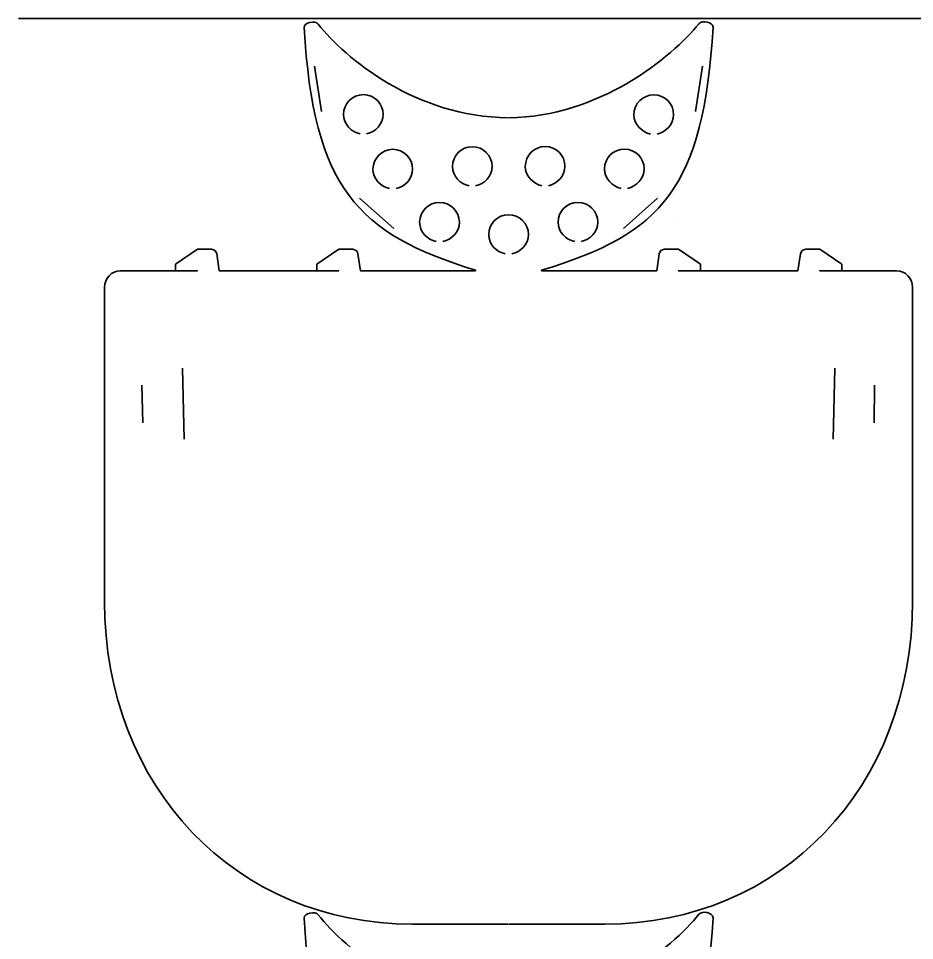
# Model space of a CAD drawing. Header units: inches. Extents: x 2019 to 3086, y -2762 to -1970.
# Drawn here: x 2019.5 to 2358.1, y -2351.5 to -2003.1 of the extents above; entities that cross this region are included whole.
import ezdxf

# ---------------------------------------------------------------- set-up
doc = ezdxf.new("R2010")
doc.units = ezdxf.units.IN
doc.header["$MEASUREMENT"] = 0
doc.layers.add('Layer 1', color=7, linetype='Continuous')

msp = doc.modelspace()

# ---------------------------------------------------------------- linework, layer by layer
at = {"layer": 'Layer 1', "color": 240, "lineweight": 35, "true_color": 0xed1c24}
msp.add_lwpolyline([(2019.47, -2003.07), (3086.27, -2003.07)], dxfattribs=at)
at = {"layer": 'Layer 1', "color": 179, "lineweight": 35, "true_color": 0x231f20}
for points in [[(2133.99, -2038.22), (2131.38, -2021.16)], [(2275.41, -2038.22), (2278.02, -2021.16)], [(2161.32, -2082.47), (2148.4, -2071.01)], [(2248.09, -2082.47), (2261, -2071.01)], [(2268.76, -2079.33), (2268.76, -2079.33)], [(2192.2, -2098.16), (2192.2, -2098.16)], [(2081.41, -2135.25), (2082.07, -2162.01)], [(2327.99, -2135.23), (2327.34, -2162)], [(2066.12, -2141.63), (2066.5, -2155.89)], [(2342.94, -2141.65), (2342.9, -2155.87)]]:
    msp.add_lwpolyline(points, dxfattribs=at)
for points, knots in [([(2204.84, -2345.34), (2204.84, -2345.34), (2240.99, -2345.34), (2240.99, -2345.34), (2307.79, -2345.34), (2357.4, -2293.48), (2357.4, -2223.34), (2357.4, -2223.34), (2357.4, -2104.77), (2357.4, -2104.77), (2357.4, -2101.26), (2354.7, -2098.42), (2351.36, -2098.42), (2351.36, -2098.42), (2322.3, -2098.42), (2322.3, -2098.42), (2322.3, -2098.42), (2322.3, -2098.41), (2322.3, -2098.41), (2322.3, -2098.41), (2330.61, -2098.41), (2330.61, -2098.41), (2330.61, -2098.41), (2330.61, -2095.94), (2330.61, -2095.94), (2330.61, -2095.94), (2322.3, -2090.32), (2322.3, -2090.32), (2322.3, -2090.32), (2316.99, -2090.32), (2316.99, -2090.32), (2316, -2090.32), (2315.15, -2091.05), (2315.01, -2092.03), (2315.01, -2092.03), (2314.08, -2098.41), (2314.08, -2098.41), (2314.08, -2098.41), (2314.08, -2098.42), (2314.08, -2098.42), (2314.08, -2098.42), (2268.91, -2098.42), (2268.91, -2098.42), (2268.91, -2098.42), (2268.91, -2098.41), (2268.91, -2098.41), (2268.91, -2098.41), (2277.22, -2098.41), (2277.22, -2098.41), (2277.22, -2098.41), (2277.22, -2095.94), (2277.22, -2095.94), (2277.22, -2095.94), (2268.91, -2090.32), (2268.91, -2090.32), (2268.91, -2090.32), (2263.61, -2090.32), (2263.61, -2090.32), (2262.61, -2090.32), (2261.77, -2091.05), (2261.63, -2092.03), (2261.63, -2092.03), (2260.69, -2098.41), (2260.69, -2098.41), (2260.69, -2098.41), (2260.69, -2098.42), (2260.69, -2098.42), (2260.69, -2098.42), (2217.2, -2098.42), (2217.2, -2098.42), (2217.2, -2098.42), (2217.2, -2098.16), (2217.2, -2098.16), (2262.79, -2084.66), (2278.49, -2066.83), (2281.97, -2006.33), (2281.99, -2004.43), (2277.82, -2003.57), (2276.64, -2005.06), (2266.61, -2017.67), (2238.54, -2040.48), (2204.8, -2040.57)], [0, 0, 0, 0, 1, 1, 1, 2, 2, 2, 3, 3, 3, 4, 4, 4, 5, 5, 5, 6, 6, 6, 7, 7, 7, 8, 8, 8, 9, 9, 9, 10, 10, 10, 11, 11, 11, 12, 12, 12, 13, 13, 13, 14, 14, 14, 15, 15, 15, 16, 16, 16, 17, 17, 17, 18, 18, 18, 19, 19, 19, 20, 20, 20, 21, 21, 21, 22, 22, 22, 23, 23, 23, 24, 24, 24, 25, 25, 25, 26, 26, 26, 27, 27, 27, 27]), ([(2204.5, -2040.57), (2169.88, -2040.48), (2142.65, -2017.96), (2132.79, -2005.22), (2131.61, -2003.71), (2127.33, -2004.56), (2127.44, -2006.48), (2130.92, -2066.98), (2147.61, -2084.66), (2192.2, -2098.16), (2192.2, -2098.16), (2192.2, -2098.42), (2192.2, -2098.42), (2192.2, -2098.42), (2148.72, -2098.42), (2148.72, -2098.42), (2148.72, -2098.42), (2148.72, -2098.41), (2148.72, -2098.41), (2148.72, -2098.41), (2147.78, -2092.03), (2147.78, -2092.03), (2147.64, -2091.05), (2146.79, -2090.32), (2145.8, -2090.32), (2145.8, -2090.32), (2140.5, -2090.32), (2140.5, -2090.32), (2140.5, -2090.32), (2132.18, -2095.94), (2132.18, -2095.94), (2132.18, -2095.94), (2132.18, -2098.41), (2132.18, -2098.41), (2132.18, -2098.41), (2140.5, -2098.41), (2140.5, -2098.41), (2140.5, -2098.41), (2140.5, -2098.42), (2140.5, -2098.42), (2140.5, -2098.42), (2095.33, -2098.42), (2095.33, -2098.42), (2095.33, -2098.42), (2095.33, -2098.41), (2095.33, -2098.41), (2095.33, -2098.41), (2094.4, -2092.03), (2094.4, -2092.03), (2094.25, -2091.05), (2093.41, -2090.32), (2092.42, -2090.32), (2092.42, -2090.32), (2087.11, -2090.32), (2087.11, -2090.32), (2087.11, -2090.32), (2078.8, -2095.94), (2078.8, -2095.94), (2078.8, -2095.94), (2078.8, -2098.41), (2078.8, -2098.41), (2078.8, -2098.41), (2087.11, -2098.41), (2087.11, -2098.41), (2087.11, -2098.41), (2087.11, -2098.42), (2087.11, -2098.42), (2087.11, -2098.42), (2058.05, -2098.42), (2058.05, -2098.42), (2054.71, -2098.42), (2052, -2101.26), (2052, -2104.77), (2052, -2104.77), (2052, -2223.34), (2052, -2223.34), (2052, -2293.48), (2101.62, -2345.34), (2168.42, -2345.34), (2168.42, -2345.34), (2204.54, -2345.34), (2204.54, -2345.34)], [0, 0, 0, 0, 1, 1, 1, 2, 2, 2, 3, 3, 3, 4, 4, 4, 5, 5, 5, 6, 6, 6, 7, 7, 7, 8, 8, 8, 9, 9, 9, 10, 10, 10, 11, 11, 11, 12, 12, 12, 13, 13, 13, 14, 14, 14, 15, 15, 15, 16, 16, 16, 17, 17, 17, 18, 18, 18, 19, 19, 19, 20, 20, 20, 21, 21, 21, 22, 22, 22, 23, 23, 23, 24, 24, 24, 25, 25, 25, 26, 26, 26, 27, 27, 27, 27]), ([(2151.05, -2046.7), (2154.44, -2045.97), (2157.32, -2042.97), (2157.32, -2039.37), (2157.32, -2035.23), (2153.97, -2031.87), (2149.82, -2031.87), (2145.68, -2031.87), (2142.32, -2035.23), (2142.32, -2039.37), (2142.32, -2042.97), (2145.21, -2045.97), (2148.59, -2046.7)], [0, 0, 0, 0, 1, 1, 1, 2, 2, 2, 3, 3, 3, 4, 4, 4, 4]), ([(2260.81, -2046.77), (2264.19, -2046.04), (2267.08, -2043.03), (2267.08, -2039.44), (2267.08, -2035.29), (2263.72, -2031.94), (2259.58, -2031.94), (2255.44, -2031.94), (2252.08, -2035.29), (2252.08, -2039.44), (2252.08, -2043.03), (2254.97, -2046.04), (2258.35, -2046.77)], [0, 0, 0, 0, 1, 1, 1, 2, 2, 2, 3, 3, 3, 4, 4, 4, 4]), ([(2192.22, -2066.36), (2195.61, -2065.64), (2198.49, -2062.63), (2198.49, -2059.03), (2198.49, -2054.89), (2195.14, -2051.53), (2190.99, -2051.53), (2186.85, -2051.53), (2183.49, -2054.89), (2183.49, -2059.03), (2183.49, -2062.63), (2186.38, -2065.64), (2189.77, -2066.36)], [0, 0, 0, 0, 1, 1, 1, 2, 2, 2, 3, 3, 3, 4, 4, 4, 4]), ([(2219.75, -2066.29), (2223.13, -2065.57), (2226.02, -2062.56), (2226.02, -2058.96), (2226.02, -2054.82), (2222.66, -2051.46), (2218.52, -2051.46), (2214.38, -2051.46), (2211.02, -2054.82), (2211.02, -2058.96), (2211.02, -2062.56), (2213.91, -2065.57), (2217.29, -2066.29)], [0, 0, 0, 0, 1, 1, 1, 2, 2, 2, 3, 3, 3, 4, 4, 4, 4]), ([(2162.18, -2067.36), (2165.56, -2066.64), (2168.45, -2063.63), (2168.45, -2060.03), (2168.45, -2055.89), (2165.09, -2052.53), (2160.95, -2052.53), (2156.81, -2052.53), (2153.45, -2055.89), (2153.45, -2060.03), (2153.45, -2063.63), (2156.34, -2066.64), (2159.72, -2067.36)], [0, 0, 0, 0, 1, 1, 1, 2, 2, 2, 3, 3, 3, 4, 4, 4, 4]), ([(2249.68, -2067.29), (2253.07, -2066.57), (2255.96, -2063.56), (2255.96, -2059.96), (2255.96, -2055.82), (2252.6, -2052.46), (2248.46, -2052.46), (2244.31, -2052.46), (2240.96, -2055.82), (2240.96, -2059.96), (2240.96, -2063.56), (2243.84, -2066.57), (2247.23, -2067.29)], [0, 0, 0, 0, 1, 1, 1, 2, 2, 2, 3, 3, 3, 4, 4, 4, 4]), ([(2179.82, -2087.42), (2183.21, -2086.7), (2186.1, -2083.69), (2186.1, -2080.09), (2186.1, -2075.95), (2182.74, -2072.59), (2178.6, -2072.59), (2174.45, -2072.59), (2171.1, -2075.95), (2171.1, -2080.09), (2171.1, -2083.69), (2173.98, -2086.7), (2177.37, -2087.42)], [0, 0, 0, 0, 1, 1, 1, 2, 2, 2, 3, 3, 3, 4, 4, 4, 4]), ([(2232.15, -2087.42), (2235.53, -2086.7), (2238.42, -2083.69), (2238.42, -2080.09), (2238.42, -2075.95), (2235.06, -2072.59), (2230.92, -2072.59), (2226.78, -2072.59), (2223.42, -2075.95), (2223.42, -2080.09), (2223.42, -2083.69), (2226.31, -2086.7), (2229.69, -2087.42)], [0, 0, 0, 0, 1, 1, 1, 2, 2, 2, 3, 3, 3, 4, 4, 4, 4]), ([(2205.93, -2092.08), (2209.31, -2091.35), (2212.2, -2088.35), (2212.2, -2084.75), (2212.2, -2080.61), (2208.85, -2077.25), (2204.7, -2077.25), (2200.56, -2077.25), (2197.2, -2080.61), (2197.2, -2084.75), (2197.2, -2088.35), (2200.09, -2091.35), (2203.47, -2092.08)], [0, 0, 0, 0, 1, 1, 1, 2, 2, 2, 3, 3, 3, 4, 4, 4, 4]), ([(2204.5, -2377.12), (2169.88, -2377.03), (2142.65, -2354.5), (2132.79, -2341.77), (2131.61, -2340.25), (2127.33, -2341.11), (2127.44, -2343.02), (2130.92, -2403.52), (2147.61, -2421.21), (2192.2, -2434.7), (2192.2, -2434.7), (2192.2, -2434.96), (2192.2, -2434.96), (2192.2, -2434.96), (2148.72, -2434.96), (2148.72, -2434.96), (2148.72, -2434.96), (2148.72, -2434.96), (2148.72, -2434.96), (2148.72, -2434.96), (2147.78, -2428.58), (2147.78, -2428.58), (2147.64, -2427.6), (2146.79, -2426.87), (2145.8, -2426.87), (2145.8, -2426.87), (2140.5, -2426.87), (2140.5, -2426.87), (2140.5, -2426.87), (2132.18, -2432.49), (2132.18, -2432.49), (2132.18, -2432.49), (2132.18, -2434.96), (2132.18, -2434.96), (2132.18, -2434.96), (2140.5, -2434.96), (2140.5, -2434.96), (2140.5, -2434.96), (2140.5, -2434.96), (2140.5, -2434.96), (2140.5, -2434.96), (2095.33, -2434.96), (2095.33, -2434.96), (2095.33, -2434.96), (2095.33, -2434.96), (2095.33, -2434.96), (2095.33, -2434.96), (2094.4, -2428.58), (2094.4, -2428.58), (2094.25, -2427.6), (2093.41, -2426.87), (2092.42, -2426.87), (2092.42, -2426.87), (2087.11, -2426.87), (2087.11, -2426.87), (2087.11, -2426.87), (2078.8, -2432.49), (2078.8, -2432.49), (2078.8, -2432.49), (2078.8, -2434.96), (2078.8, -2434.96), (2078.8, -2434.96), (2087.11, -2434.96), (2087.11, -2434.96), (2087.11, -2434.96), (2087.11, -2434.96), (2087.11, -2434.96), (2087.11, -2434.96), (2058.05, -2434.96), (2058.05, -2434.96), (2054.71, -2434.96), (2052, -2437.8), (2052, -2441.31), (2052, -2441.31), (2052, -2559.89), (2052, -2559.89), (2052, -2630.03), (2101.62, -2681.89), (2168.42, -2681.89), (2168.42, -2681.89), (2204.54, -2681.89), (2204.54, -2681.89)], [0, 0, 0, 0, 1, 1, 1, 2, 2, 2, 3, 3, 3, 4, 4, 4, 5, 5, 5, 6, 6, 6, 7, 7, 7, 8, 8, 8, 9, 9, 9, 10, 10, 10, 11, 11, 11, 12, 12, 12, 13, 13, 13, 14, 14, 14, 15, 15, 15, 16, 16, 16, 17, 17, 17, 18, 18, 18, 19, 19, 19, 20, 20, 20, 21, 21, 21, 22, 22, 22, 23, 23, 23, 24, 24, 24, 25, 25, 25, 26, 26, 26, 27, 27, 27, 27]), ([(2204.84, -2681.89), (2204.84, -2681.89), (2240.99, -2681.89), (2240.99, -2681.89), (2307.79, -2681.89), (2357.4, -2630.03), (2357.4, -2559.89), (2357.4, -2559.89), (2357.4, -2441.31), (2357.4, -2441.31), (2357.4, -2437.8), (2354.7, -2434.96), (2351.36, -2434.96), (2351.36, -2434.96), (2322.3, -2434.96), (2322.3, -2434.96), (2322.3, -2434.96), (2322.3, -2434.96), (2322.3, -2434.96), (2322.3, -2434.96), (2330.61, -2434.96), (2330.61, -2434.96), (2330.61, -2434.96), (2330.61, -2432.49), (2330.61, -2432.49), (2330.61, -2432.49), (2322.3, -2426.87), (2322.3, -2426.87), (2322.3, -2426.87), (2316.99, -2426.87), (2316.99, -2426.87), (2316, -2426.87), (2315.15, -2427.6), (2315.01, -2428.58), (2315.01, -2428.58), (2314.08, -2434.96), (2314.08, -2434.96), (2314.08, -2434.96), (2314.08, -2434.96), (2314.08, -2434.96), (2314.08, -2434.96), (2268.91, -2434.96), (2268.91, -2434.96), (2268.91, -2434.96), (2268.91, -2434.96), (2268.91, -2434.96), (2268.91, -2434.96), (2277.22, -2434.96), (2277.22, -2434.96), (2277.22, -2434.96), (2277.22, -2432.49), (2277.22, -2432.49), (2277.22, -2432.49), (2268.91, -2426.87), (2268.91, -2426.87), (2268.91, -2426.87), (2263.61, -2426.87), (2263.61, -2426.87), (2262.61, -2426.87), (2261.77, -2427.6), (2261.63, -2428.58), (2261.63, -2428.58), (2260.69, -2434.96), (2260.69, -2434.96), (2260.69, -2434.96), (2260.69, -2434.96), (2260.69, -2434.96), (2260.69, -2434.96), (2217.2, -2434.96), (2217.2, -2434.96), (2217.2, -2434.96), (2217.2, -2434.7), (2217.2, -2434.7), (2262.79, -2421.21), (2278.49, -2403.38), (2281.97, -2342.88), (2281.99, -2340.97), (2277.82, -2340.11), (2276.64, -2341.6), (2266.61, -2354.21), (2238.54, -2377.03), (2204.8, -2377.12)], [0, 0, 0, 0, 1, 1, 1, 2, 2, 2, 3, 3, 3, 4, 4, 4, 5, 5, 5, 6, 6, 6, 7, 7, 7, 8, 8, 8, 9, 9, 9, 10, 10, 10, 11, 11, 11, 12, 12, 12, 13, 13, 13, 14, 14, 14, 15, 15, 15, 16, 16, 16, 17, 17, 17, 18, 18, 18, 19, 19, 19, 20, 20, 20, 21, 21, 21, 22, 22, 22, 23, 23, 23, 24, 24, 24, 25, 25, 25, 26, 26, 26, 27, 27, 27, 27])]:
    msp.add_open_spline(points, degree=3, knots=knots, dxfattribs=at)

doc.saveas('drawing.dxf')
